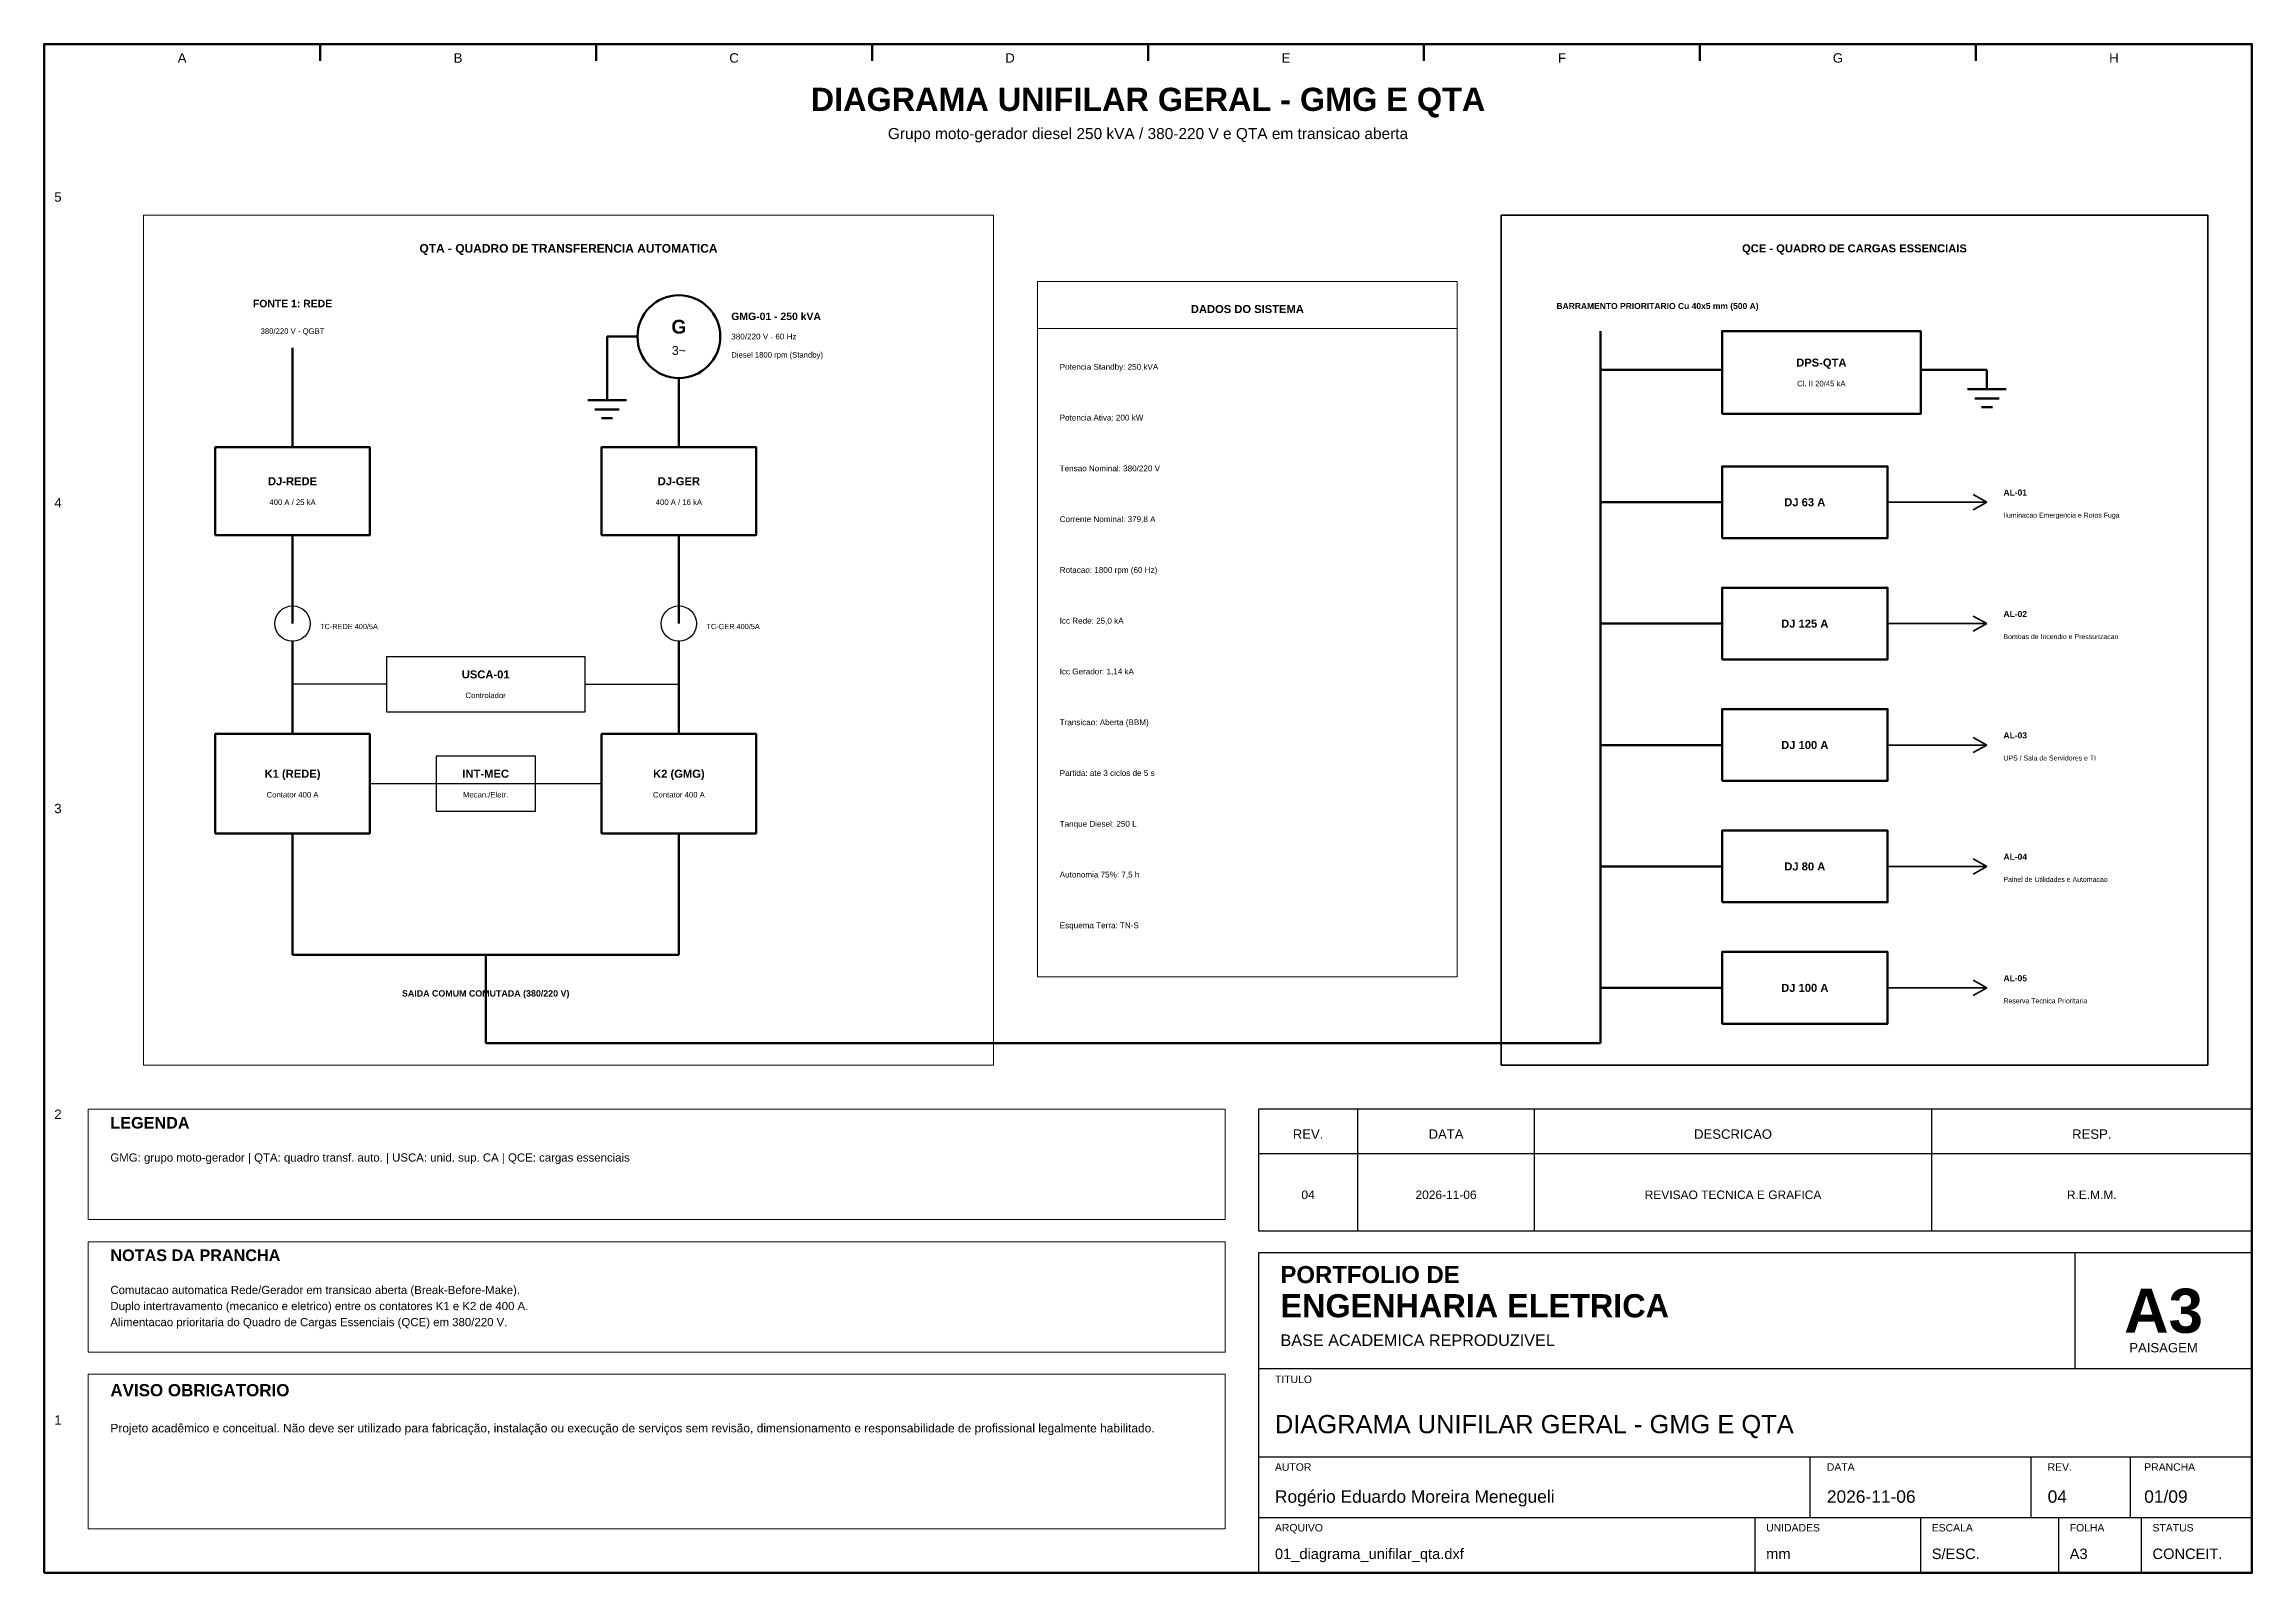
# Model space of a CAD drawing. Header units: millimetres. Extents: x 10 to 410, y 10 to 287.
import ezdxf
from ezdxf.enums import TextEntityAlignment as Align

# ---------------------------------------------------------------- set-up
doc = ezdxf.new("R2010")
doc.units = ezdxf.units.MM
for name, color, linetype, lineweight in [('00_MOLDURA', 7, 'CONTINUOUS', 50), ('01_CARIMBO', 7, 'CONTINUOUS', 25), ('02_TEXTO', 7, 'CONTINUOUS', 18), ('04_EQUIPAMENTOS', 32, 'CONTINUOUS', 35), ('05_POTENCIA', 12, 'CONTINUOUS', 50), ('06_COMANDO', 94, 'CONTINUOUS', 25), ('07_INSTRUMENTACAO', 202, 'CONTINUOUS', 25), ('08_CABOS', 124, 'CONTINUOUS', 35), ('11_ARQUITETURA', 253, 'CONTINUOUS', 18), ('12_LEGENDA', 7, 'CONTINUOUS', 18), ('13_NOTAS', 7, 'CONTINUOUS', 18)]:
    doc.layers.add(name, color=color, linetype=linetype, lineweight=lineweight)
doc.styles.add('PORTFOLIO_TEXTO', font='arial.ttf')
doc.styles.add('PORTFOLIO_TITULO', font='arialbd.ttf', dxfattribs={"width": 0.92})

# ---------------------------------------------------------------- blocks, each defined once
blk = doc.blocks.new('CARIMBO_A3')
at = {"layer": '01_CARIMBO'}
for p, q in [((148, 37), (148, 58)), ((0, 37), (180, 37)), ((0, 21), (180, 21)), ((100, 10), (100, 21)), ((140, 10), (140, 21)), ((158, 10), (158, 21)), ((0, 10), (180, 10)), ((90, 0), (90, 10)), ((120, 0), (120, 10)), ((145, 0), (145, 10)), ((160, 0), (160, 10))]:
    blk.add_line(p, q, dxfattribs=at)
blk.add_lwpolyline([(0, 0), (180, 0), (180, 58), (0, 58)], close=True, dxfattribs=at)
at = {"layer": '01_CARIMBO', "style": 'PORTFOLIO_TEXTO'}
for s, p in [('TITULO', (3, 34.4)), ('AUTOR', (3, 18.5)), ('DATA', (103, 18.5)), ('REV.', (143, 18.5)), ('PRANCHA', (160.5, 18.5)), ('ARQUIVO', (3, 7.5)), ('UNIDADES', (92, 7.5)), ('ESCALA', (122, 7.5)), ('FOLHA', (147, 7.5)), ('STATUS', (162, 7.5))]:
    blk.add_text(s, height=1.35, dxfattribs=at).set_placement(p)
at = {"layer": '02_TEXTO'}
for s, height, style, p in [('PORTFOLIO DE', 3.1, 'PORTFOLIO_TITULO', (4, 52.5)), ('ENGENHARIA ELETRICA', 4.2, 'PORTFOLIO_TITULO', (4, 46.3)), ('BASE ACADEMICA REPRODUZIVEL', 2.1, 'PORTFOLIO_TEXTO', (4, 41.1))]:
    blk.add_text(s, height=height, dxfattribs=dict(at, style=style)).set_placement(p)
for s, height, style, p in [('A3', 8, 'PORTFOLIO_TITULO', (164, 47.5)), ('PAISAGEM', 1.7, 'PORTFOLIO_TEXTO', (164, 40.8))]:
    blk.add_text(s, height=height, dxfattribs=dict(at, style=style)).set_placement(p, align=Align.MIDDLE_CENTER)
at = {"layer": '02_TEXTO', "style": 'PORTFOLIO_TEXTO'}
for tag, p, height in [('TITULO', (3, 25.3), 3.3), ('AUTOR', (3, 12.7), 2.25), ('DATA', (103, 12.7), 2.25), ('REVISAO', (143, 12.7), 2.25), ('PRANCHA', (160.5, 12.7), 2.25), ('ARQUIVO', (3, 2.5), 1.9), ('UNIDADES', (92, 2.5), 1.9), ('ESCALA', (122, 2.5), 1.9), ('FOLHA', (147, 2.5), 1.9), ('STATUS', (162, 2.5), 1.9)]:
    blk.add_attdef(tag, p, '', height=height, dxfattribs=at)

msp = doc.modelspace()

# ---------------------------------------------------------------- linework, layer by layer
at = {"layer": '00_MOLDURA'}
for p, q in [((60, 287), (60, 284)), ((110, 287), (110, 284)), ((160, 287), (160, 284)), ((210, 287), (210, 284)), ((260, 287), (260, 284)), ((310, 287), (310, 284)), ((360, 287), (360, 284))]:
    msp.add_line(p, q, dxfattribs=at)
msp.add_lwpolyline([(10, 10), (410, 10), (410, 287), (10, 287)], close=True, dxfattribs=at)
at = {"layer": '01_CARIMBO'}
for p, q in [((248, 72), (248, 94)), ((280, 72), (280, 94)), ((352, 72), (352, 94)), ((230, 86), (410, 86))]:
    msp.add_line(p, q, dxfattribs=at)
msp.add_lwpolyline([(230, 72), (410, 72), (410, 94), (230, 94)], close=True, dxfattribs=at)
at = {"layer": '02_TEXTO'}
msp.add_line((190, 235.5), (266, 235.5), dxfattribs=at)
msp.add_lwpolyline([(190, 118), (266, 118), (266, 244), (190, 244)], close=True, dxfattribs=at)
at = {"layer": '04_EQUIPAMENTOS'}
msp.add_lwpolyline([(274, 102), (402, 102), (402, 256), (274, 256)], close=True, dxfattribs=at)
at = {"layer": '05_POTENCIA'}
for p, q in [((55, 232), (55, 214)), ((117.5, 234), (112, 234)), ((112, 234), (112, 226)), ((292, 106), (292, 235)), ((292, 228), (314, 228)), ((350, 228), (362, 228)), ((362, 228), (362, 224.5)), ((112, 226), (112, 222.5)), ((125, 226.5), (125, 214)), ((358.5, 224.5), (365.5, 224.5)), ((108.5, 222.5), (115.5, 222.5)), ((109.8, 220.8), (114.2, 220.8)), ((359.8, 222.8), (364.2, 222.8)), ((361, 221.2), (363, 221.2)), ((111, 219.2), (113, 219.2)), ((292, 204), (314, 204)), ((55, 198), (55, 182)), ((125, 198), (125, 182)), ((292, 182), (314, 182)), ((55, 178.8), (55, 162)), ((125, 178.8), (125, 162)), ((292, 160), (314, 160)), ((55, 144), (55, 122)), ((125, 144), (125, 122)), ((292, 138), (314, 138)), ((55, 122), (125, 122)), ((90, 122), (90, 106)), ((292, 116), (314, 116)), ((90, 106), (292, 106))]:
    msp.add_line(p, q, dxfattribs=at)
for points in [[(314, 220), (350, 220), (350, 235), (314, 235)], [(41, 198), (69, 198), (69, 214), (41, 214)], [(111, 198), (139, 198), (139, 214), (111, 214)], [(314, 197.5), (344, 197.5), (344, 210.5), (314, 210.5)], [(314, 175.5), (344, 175.5), (344, 188.5), (314, 188.5)], [(314, 153.5), (344, 153.5), (344, 166.5), (314, 166.5)], [(41, 144), (69, 144), (69, 162), (41, 162)], [(111, 144), (139, 144), (139, 162), (111, 162)], [(314, 131.5), (344, 131.5), (344, 144.5), (314, 144.5)], [(314, 109.5), (344, 109.5), (344, 122.5), (314, 122.5)]]:
    msp.add_lwpolyline(points, close=True, dxfattribs=at)
msp.add_circle((125, 234), 7.5, dxfattribs=at)
at = {"layer": '06_COMANDO'}
for p, q in [((72, 171), (55, 171)), ((108, 171), (125, 171)), ((69, 153), (111, 153))]:
    msp.add_line(p, q, dxfattribs=at)
for points in [[(72, 166), (108, 166), (108, 176), (72, 176)], [(81, 148), (99, 148), (99, 158), (81, 158)]]:
    msp.add_lwpolyline(points, close=True, dxfattribs=at)
at = {"layer": '07_INSTRUMENTACAO'}
for centre in [(55, 182), (125, 182)]:
    msp.add_circle(centre, 3.2, dxfattribs=at)
at = {"layer": '08_CABOS'}
for p, q in [((344, 204), (362, 204)), ((359.5, 205.38), (362, 204)), ((359.5, 202.62), (362, 204)), ((344, 182), (362, 182)), ((359.5, 183.38), (362, 182)), ((359.5, 180.62), (362, 182)), ((344, 160), (362, 160)), ((359.5, 161.38), (362, 160)), ((359.5, 158.62), (362, 160)), ((344, 138), (362, 138)), ((359.5, 139.38), (362, 138)), ((359.5, 136.62), (362, 138)), ((344, 116), (362, 116)), ((359.5, 117.38), (362, 116)), ((359.5, 114.62), (362, 116))]:
    msp.add_line(p, q, dxfattribs=at)
at = {"layer": '11_ARQUITETURA'}
msp.add_lwpolyline([(28, 102), (182, 102), (182, 256), (28, 256)], close=True, dxfattribs=at)
at = {"layer": '12_LEGENDA'}
msp.add_lwpolyline([(18, 74), (224, 74), (224, 94), (18, 94)], close=True, dxfattribs=at)
at = {"layer": '13_NOTAS'}
for points in [[(18, 50), (224, 50), (224, 70), (18, 70)], [(18, 18), (224, 18), (224, 46), (18, 46)]]:
    msp.add_lwpolyline(points, close=True, dxfattribs=at)

# ---------------------------------------------------------------- block references
at = {"layer": '01_CARIMBO'}
msp.add_blockref('CARIMBO_A3', (230, 10), dxfattribs=at).add_auto_attribs({'TITULO': 'DIAGRAMA UNIFILAR GERAL - GMG E QTA', 'AUTOR': 'Rogério Eduardo Moreira Menegueli', 'DATA': '2026-11-06', 'REVISAO': '04', 'PRANCHA': '01/09', 'ARQUIVO': '01_diagrama_unifilar_qta.dxf', 'UNIDADES': 'mm', 'ESCALA': 'S/ESC.', 'FOLHA': 'A3', 'STATUS': 'CONCEIT.'})

# ---------------------------------------------------------------- texts
at = {"layer": '00_MOLDURA', "style": 'PORTFOLIO_TEXTO'}
for s, p in [('A', (35, 284.5)), ('B', (85, 284.5)), ('C', (135, 284.5)), ('D', (185, 284.5)), ('E', (235, 284.5)), ('F', (285, 284.5)), ('G', (335, 284.5)), ('H', (385, 284.5)), ('5', (12.5, 259.3)), ('4', (12.5, 203.9)), ('3', (12.5, 148.5)), ('2', (12.5, 93.1)), ('1', (12.5, 37.7))]:
    msp.add_text(s, height=1.7, dxfattribs=at).set_placement(p, align=Align.MIDDLE_CENTER)
at = {"layer": '01_CARIMBO', "style": 'PORTFOLIO_TEXTO'}
for s, p in [('REV.', (239, 89.5)), ('DATA', (264, 89.5)), ('DESCRICAO', (316, 89.5)), ('RESP.', (381, 89.5))]:
    msp.add_text(s, height=1.7, dxfattribs=at).set_placement(p, align=Align.MIDDLE_CENTER)
at = {"layer": '02_TEXTO'}
for s, height, style, p in [('DIAGRAMA UNIFILAR GERAL - GMG E QTA', 4.2, 'PORTFOLIO_TITULO', (210, 277)), ('Grupo moto-gerador diesel 250 kVA / 380-220 V e QTA em transicao aberta', 2, 'PORTFOLIO_TEXTO', (210, 270.8)), ('DADOS DO SISTEMA', 1.45, 'PORTFOLIO_TITULO', (228, 239)), ('380/220 V - QGBT', 1, 'PORTFOLIO_TEXTO', (55, 235)), ('Cl. II 20/45 kA', 1, 'PORTFOLIO_TEXTO', (332, 225.5)), ('400 A / 25 kA', 1, 'PORTFOLIO_TEXTO', (55, 204)), ('400 A / 16 kA', 1, 'PORTFOLIO_TEXTO', (125, 204)), ('Controlador', 1, 'PORTFOLIO_TEXTO', (90, 169)), ('Contator 400 A', 1, 'PORTFOLIO_TEXTO', (55, 151)), ('Mecan./Eletr.', 1, 'PORTFOLIO_TEXTO', (90, 151)), ('Contator 400 A', 1, 'PORTFOLIO_TEXTO', (125, 151)), ('04', 1.55, 'PORTFOLIO_TEXTO', (239, 78.5)), ('2026-11-06', 1.55, 'PORTFOLIO_TEXTO', (264, 78.5)), ('REVISAO TECNICA E GRAFICA', 1.55, 'PORTFOLIO_TEXTO', (316, 78.5)), ('R.E.M.M.', 1.55, 'PORTFOLIO_TEXTO', (381, 78.5))]:
    msp.add_text(s, height=height, dxfattribs=dict(at, style=style)).set_placement(p, align=Align.MIDDLE_CENTER)
at = {"layer": '02_TEXTO', "style": 'PORTFOLIO_TEXTO'}
for s, height, p in [('380/220 V - 60 Hz', 1.05, (134.5, 233.5)), ('Diesel 1800 rpm (Standby)', 1, (134.5, 230.2)), ('Potencia Standby: 250 kVA', 1.05, (194, 228)), ('Potencia Ativa: 200 kW', 1.05, (194, 218.8)), ('Tensao Nominal: 380/220 V', 1.05, (194, 209.6)), ('Corrente Nominal: 379,8 A', 1.05, (194, 200.4)), ('Iluminacao Emergencia e Rotas Fuga', 0.9, (365, 201.2)), ('Rotacao: 1800 rpm (60 Hz)', 1.05, (194, 191.2)), ('Icc Rede: 25,0 kA', 1.05, (194, 182)), ('Bombas de Incendio e Pressurizacao', 0.9, (365, 179.2)), ('Icc Gerador: 1,14 kA', 1.05, (194, 172.8)), ('Transicao: Aberta (BBM)', 1.05, (194, 163.6)), ('UPS / Sala de Servidores e TI', 0.9, (365, 157.2)), ('Partida: ate 3 ciclos de 5 s', 1.05, (194, 154.4)), ('Tanque Diesel: 250 L', 1.05, (194, 145.2)), ('Autonomia 75%: 7,5 h', 1.05, (194, 136)), ('Painel de Utilidades e Automacao', 0.9, (365, 135.2)), ('Esquema Terra: TN-S', 1.05, (194, 126.8)), ('Reserva Tecnica Prioritaria', 0.9, (365, 113.2))]:
    msp.add_text(s, height=height, dxfattribs=at).set_placement(p)
at = {"layer": '04_EQUIPAMENTOS', "style": 'PORTFOLIO_TITULO'}
for s, height, p in [('QTA - QUADRO DE TRANSFERENCIA AUTOMATICA', 1.55, (105, 250)), ('QCE - QUADRO DE CARGAS ESSENCIAIS', 1.45, (338, 250))]:
    msp.add_text(s, height=height, dxfattribs=at).set_placement(p, align=Align.MIDDLE_CENTER)
for s, height, p in [('GMG-01 - 250 kVA', 1.35, (134.5, 237)), ('AL-01', 1.1, (365, 205.2)), ('AL-02', 1.1, (365, 183.2)), ('AL-03', 1.1, (365, 161.2)), ('AL-04', 1.1, (365, 139.2)), ('AL-05', 1.1, (365, 117.2))]:
    msp.add_text(s, height=height, dxfattribs=at).set_placement(p)
at = {"layer": '05_POTENCIA'}
for s, height, style, p in [('FONTE 1: REDE', 1.35, 'PORTFOLIO_TITULO', (55, 240)), ('G', 2.5, 'PORTFOLIO_TITULO', (125, 235.8)), ('3~', 1.6, 'PORTFOLIO_TEXTO', (125, 231.5)), ('DPS-QTA', 1.45, 'PORTFOLIO_TITULO', (332, 229.3)), ('DJ-REDE', 1.45, 'PORTFOLIO_TITULO', (55, 207.8)), ('DJ-GER', 1.45, 'PORTFOLIO_TITULO', (125, 207.8)), ('DJ 63 A', 1.45, 'PORTFOLIO_TITULO', (329, 204)), ('DJ 125 A', 1.45, 'PORTFOLIO_TITULO', (329, 182)), ('DJ 100 A', 1.45, 'PORTFOLIO_TITULO', (329, 160)), ('K1 (REDE)', 1.45, 'PORTFOLIO_TITULO', (55, 154.8)), ('K2 (GMG)', 1.45, 'PORTFOLIO_TITULO', (125, 154.8)), ('DJ 80 A', 1.45, 'PORTFOLIO_TITULO', (329, 138)), ('DJ 100 A', 1.45, 'PORTFOLIO_TITULO', (329, 116)), ('SAIDA COMUM COMUTADA (380/220 V)', 1.15, 'PORTFOLIO_TITULO', (90, 115))]:
    msp.add_text(s, height=height, dxfattribs=dict(at, style=style)).set_placement(p, align=Align.MIDDLE_CENTER)
at = {"layer": '05_POTENCIA', "style": 'PORTFOLIO_TITULO'}
msp.add_text('BARRAMENTO PRIORITARIO Cu 40x5 mm (500 A)', height=1.1, dxfattribs=at).set_placement((284, 239))
at = {"layer": '06_COMANDO', "style": 'PORTFOLIO_TITULO'}
for s, p in [('USCA-01', (90, 172.8)), ('INT-MEC', (90, 154.8))]:
    msp.add_text(s, height=1.45, dxfattribs=at).set_placement(p, align=Align.MIDDLE_CENTER)
at = {"layer": '07_INSTRUMENTACAO', "style": 'PORTFOLIO_TEXTO'}
for s, p in [('TC-REDE 400/5A', (60, 181)), ('TC-GER 400/5A', (130, 181))]:
    msp.add_text(s, height=0.95, dxfattribs=at).set_placement(p)
at = {"layer": '12_LEGENDA', "style": 'PORTFOLIO_TITULO'}
msp.add_text('LEGENDA', height=2.1, dxfattribs=at).set_placement((22, 90.5))
at = {"layer": '12_LEGENDA', "insert": (22, 86), "char_height": 1.48, "width": 198, "attachment_point": 1, "line_spacing_factor": 1.18, "style": 'PORTFOLIO_TEXTO'}
msp.add_mtext('GMG: grupo moto-gerador | QTA: quadro transf. auto. | USCA: unid. sup. CA | QCE: cargas essenciais', dxfattribs=at)
at = {"layer": '13_NOTAS', "style": 'PORTFOLIO_TITULO'}
for s, height, p in [('NOTAS DA PRANCHA', 2.1, (22, 66.5)), ('AVISO OBRIGATORIO', 2.2, (22, 42))]:
    msp.add_text(s, height=height, dxfattribs=at).set_placement(p)
at = {"layer": '13_NOTAS', "width": 198, "attachment_point": 1, "line_spacing_factor": 1.18, "style": 'PORTFOLIO_TEXTO'}
for s, insert, char_height in [('Comutacao automatica Rede/Gerador em transicao aberta (Break-Before-Make).\\PDuplo intertravamento (mecanico e eletrico) entre os contatores K1 e K2 de 400 A.\\PAlimentacao prioritaria do Quadro de Cargas Essenciais (QCE) em 380/220 V.', (22, 62), 1.48), ('Projeto acadêmico e conceitual. Não deve ser utilizado para fabricação, instalação ou execução de serviços sem revisão, dimensionamento e responsabilidade de profissional legalmente habilitado.', (22, 37), 1.55)]:
    msp.add_mtext(s, dxfattribs=dict(at, insert=insert, char_height=char_height))

doc.saveas('drawing.dxf')
